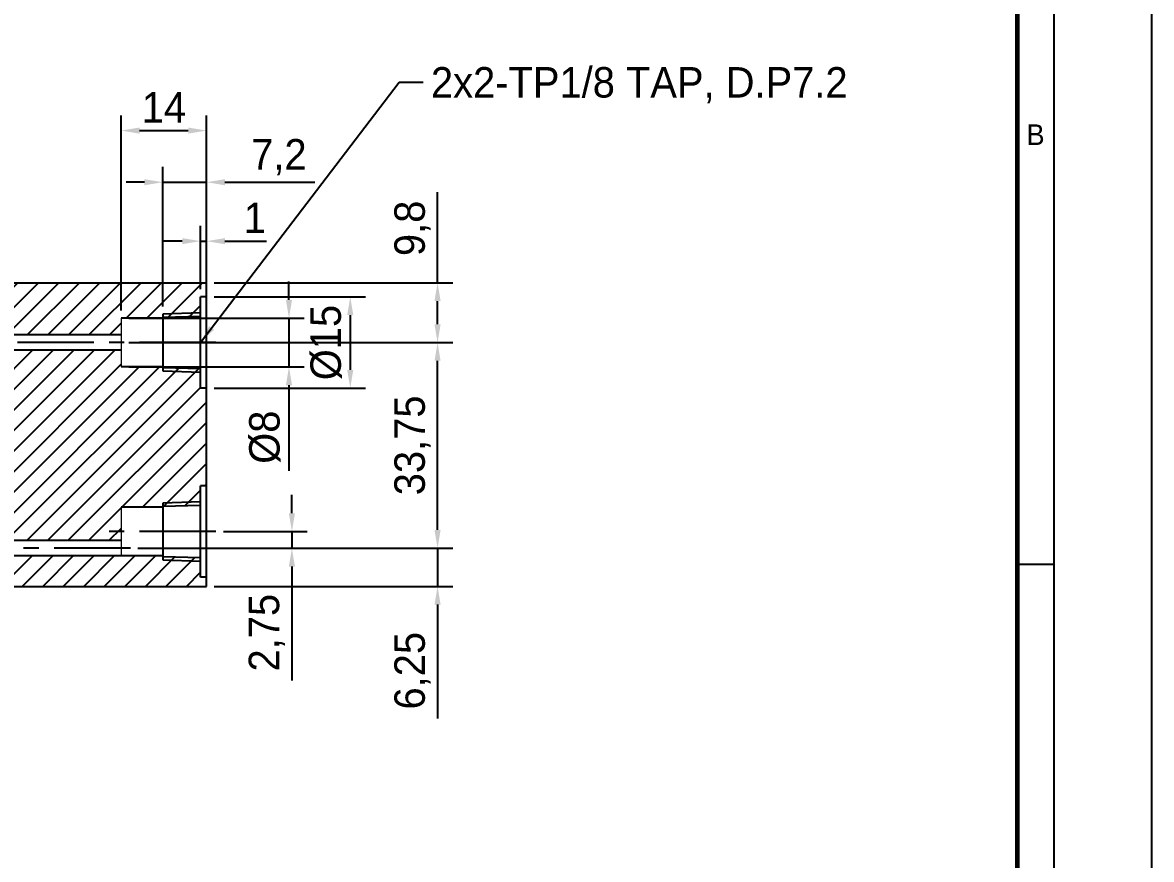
# Model space of a CAD drawing. Header units: inches. Extents: x 0 to 23821, y 0 to 11279.
# Drawn here: x 17423.3 to 17608.5, y 8878.7 to 9016 of the extents above; entities that cross this region are included whole.
import ezdxf

# ---------------------------------------------------------------- set-up
doc = ezdxf.new("R2010")
doc.units = ezdxf.units.IN
doc.header["$LTSCALE"] = 10
doc.header["$MEASUREMENT"] = 0
doc.linetypes.add('CENTER', pattern=[2, 1.25, -0.25, 0.25, -0.25])
doc.layers.get('Defpoints').update_dxf_attribs({"color": 8})
for name, color, linetype in [('44', 4, 'Continuous'), ('CENTER LINE', 1, 'CENTER'), ('THIN LINE', 3, 'Continuous')]:
    doc.layers.add(name, color=color, linetype=linetype)
doc.styles.add('SCI', font='')
doc.styles.get('SCI').set_extended_font_data('Gulim')
doc.dimstyles.new('SCH', dxfattribs={"dimtxt": 2.5, "dimasz": 2, "dimexe": 1.25, "dimexo": 0.625, "dimtad": 1, "dimdec": 8, "dimtxsty": 'SCI', "dimcen": 2.5, "dimclrd": 4, "dimclre": 4, "dimclrt": 7, "dimadec": 8, "dimazin": 2, "dimtfac": 1, "dimtdec": 8, "dimtmove": 0, "dimatfit": 3, "dimfxl": 1, "dimarcsym": 0})

# ---------------------------------------------------------------- blocks, each defined once
blk = doc.blocks.new('SECHANG A3')
blk.add_line((202, 148.5), (199, 148.5))
at = {"color": 1}
blk.add_lwpolyline([(-210, 297), (210, 297), (210, 0), (-210, 0)], close=True, dxfattribs=at)
at = {"color": 2}
blk.add_lwpolyline([(-198, 289.5), (202, 289.5), (202, 7.5), (-198, 7.5)], close=True, dxfattribs=at)
at = {"const_width": 0.4}
blk.add_lwpolyline([(-195, 286.5), (199, 286.5), (199, 10.5), (-195, 10.5)], close=True, dxfattribs=at)
at = {"color": 2, "insert": (200.5, 183.75), "char_height": 1.7, "width": 3, "attachment_point": 5, "style": 'SCI'}
blk.add_mtext('B', dxfattribs=at)
blk = doc.blocks.new('A$C21B97C16')
h = blk.add_hatch()
h.set_pattern_fill('ANSI31', color=30)
h.set_pattern_definition([(45, (-232314.66971, -59213.12488), (-0.08838834765, 0.08838834765), [])])
h.paths.add_polyline_path([(1, 20), (0, 20), (0, 9), (1, 9)])
h.paths.add_polyline_path([(1, 9), (0, 9), (0, 0), (1, 0)])
h.paths.add_polyline_path([(18, 20), (17, 20), (17, 0), (18, 0)])
at = {"layer": '44'}
for p, q in [((0, 20), (1, 20)), ((0, 20), (0, 0)), ((1, 0), (1, 20)), ((17, 20), (18, 20)), ((17, 0), (17, 20)), ((18, 20), (18, 0)), ((0, 0), (1, 0)), ((18, 0), (17, 0))]:
    blk.add_line(p, q, dxfattribs=at)
blk = doc.blocks.new('A$Cdac5166d')
at = {"layer": 'THIN LINE'}
h = blk.add_hatch(dxfattribs=at)
h.set_pattern_fill('ANSI31', color=256, scale=0.5, style=0)
h.set_pattern_definition([(45, (-1067.9687, -1188.4932), (-1.122532, 1.122532), [])])
h.paths.add_polyline_path([(-48, 24.9), (-53, 24.9), (-53, -24.9), (-35, -24.9), (-35, -20.9), (-48, -20.9)])
h.paths.add_polyline_path([(-71, 24.9), (-76, 24.9), (-76, -24.9), (-71, -24.9)])
h.paths.add_polyline_path([(-25, 16.1), (-25.5, 16.1), (-25.5, 21.1), (-27, 21.1), (-27, 23.1), (-25.5, 23.1), (-25.5, 24.9), (-28, 24.9), (-28, -20.9), (-35, -20.9), (-35, -24.9), (-26, -24.9), (-26, -19.9), (-25, -19.9)])
h = blk.add_hatch(dxfattribs=at)
h.set_pattern_fill('ANSI31', color=256, scale=0.75, style=0)
h.set_pattern_definition([(45, (50215.0619, 145888.504), (-1.683798023, 1.683798023), [])])
h.paths.add_polyline_path([(75, 22.6), (76, 22.6), (76, 24.9), (19.86, 24.9), (19.86, 23.1), (21.75, 23.1), (21.75, 21.1), (19.86, 21.1), (19.86, 16.35), (62, 16.35), (62, 19.1), (68.8, 19.1), (68.8, 19.19), (75, 19.38)])
h.paths.add_polyline_path([(76, 7.6), (75, 7.6), (75, 10.82), (68.8, 11.01), (68.8, 11.1), (62, 11.1), (62, 13.85), (19.86, 13.85), (19.86, -17.4), (62, -17.4), (62, -11.9), (68.8, -11.9), (68.8, -11.81), (75, -11.62), (75, -8.4), (76, -8.4)])
h.paths.add_polyline_path([(75, -20.18), (68.8, -19.99), (68.8, -19.9), (20.77, -19.9), (20.77, -24.9), (76, -24.9), (76, -23.4), (75, -23.4)])
for p, q in [((-76, 24.9), (76, 24.9)), ((-76, -24.9), (-76, 24.9)), ((-71, -24.9), (-71, 24.9)), ((-53, -24.9), (-53, 24.9)), ((-48, 24.9), (-48, -20.9)), ((-28, 24.9), (-28, -20.9)), ((-25.5, 23.1), (-25.5, 24.9)), ((19.86, 23.1), (19.86, 24.9)), ((76, -24.9), (76, 24.9)), ((-27, 23.1), (21.75, 23.1)), ((-27, 23.1), (-27, 21.1)), ((21.75, 23.1), (21.75, 21.1)), ((75, 7.6), (75, 22.6)), ((76, 22.6), (75, 22.6)), ((-27, 21.1), (21.75, 21.1)), ((-25.6, 16.1), (-25.6, 21.1)), ((19.86, 16.35), (19.86, 21.1)), ((68.8, 19.1), (62, 19.1)), ((68.8, 19.77), (68.8, 10.43)), ((75.02, 19.38), (68.8, 19.19)), ((-25.6, 16.1), (18.54, 16.1)), ((-25, -19.9), (-25, 16.1)), ((62, 16.35), (19.21, 16.35)), ((62, 13.85), (19.21, 13.85)), ((19.86, 13.85), (19.86, -17.4)), ((68.8, 11.1), (62, 11.1)), ((68.8, 11.01), (75.02, 10.82)), ((76, 7.6), (75, 7.6)), ((75, -23.4), (75, -8.4)), ((76, -8.4), (75, -8.4)), ((68.8, -11.9), (62, -11.9)), ((68.8, -11.23), (68.8, -20.57)), ((75.02, -11.62), (68.8, -11.81)), ((62, -17.4), (19.21, -17.4)), ((-26, -19.9), (19.21, -19.9)), ((-26, -24.9), (-26, -19.9)), ((62, -19.9), (19.21, -19.9)), ((20.77, -24.9), (20.77, -19.9)), ((68.8, -19.9), (62, -19.9)), ((68.8, -19.99), (75.02, -20.18)), ((-48, -20.9), (-28, -20.9)), ((76, -23.4), (75, -23.4)), ((-76, -24.9), (76, -24.9))]:
    blk.add_line(p, q)
at = {"color": 7, "linetype": 'Continuous', "lineweight": 0}
for p, q in [((62, 19.1), (62, 11.1)), ((62, -11.9), (62, -19.9))]:
    blk.add_line(p, q, dxfattribs=at)
for centre in [(19.21, 15.1), (19.21, -18.65)]:
    blk.add_ellipse(centre, major_axis=(0, -1.25), ratio=0.891311, start_param=3.141593, end_param=6.283185)
at = {"layer": 'CENTER LINE'}
for p, q in [((0, 27.9), (0, -27.9)), ((-62, -26.9), (-62, 26.4)), ((-38, -26.9), (-38, 26.4)), ((77.5, 15.1), (16.71, 15.1)), ((77.5, -15.9), (60, -15.9)), ((63.5, -18.65), (17.1, -18.65))]:
    blk.add_line(p, q, dxfattribs=at)
at = {"layer": 'THIN LINE'}
for p, q in [((75, 19.96), (68.8, 19.77)), ((77.5, 15.1), (82.46, 15.1)), ((68.8, 10.43), (75, 10.24)), ((75, -11.04), (68.8, -11.23)), ((68.8, -20.57), (75, -20.76))]:
    blk.add_line(p, q, dxfattribs=at)
at = {"layer": 'THIN LINE', "xscale": -1, "rotation": 180}
blk.add_blockref('A$C21B97C16', (-71, 24.9), dxfattribs=at)
at = {"layer": 'THIN LINE'}
blk.add_blockref('A$C21B97C16', (-71, -24.9), dxfattribs=at)
blk = doc.blocks.new('*D1999')
at = {"color": 4, "lineweight": -2, "transparency": 16777216}
for p, q in [((17491.38, 8932.73), (17491.38, 8935.73)), ((17442.25, 8929.73), (17493.88, 8929.73)), ((17491.38, 8929.73), (17491.38, 8923.48)), ((17454.75, 8923.48), (17493.88, 8923.48)), ((17491.38, 8920.48), (17491.38, 8901.79))]:
    blk.add_line(p, q, dxfattribs=at)
at = {"color": 4, "transparency": 16777216}
for points in [[(17490.88, 8932.73), (17491.88, 8932.73), (17491.38, 8929.73)], [(17490.88, 8920.48), (17491.88, 8920.48), (17491.38, 8923.48)]]:
    blk.add_solid(points, dxfattribs=at)
at = {"layer": 'Defpoints', "color": 0, "transparency": 16777216}
for p in [(17441, 8929.73), (17453.5, 8923.48), (17491.38, 8923.48)]:
    blk.add_point(p, dxfattribs=at)
at = {"color": 7, "transparency": 16777216, "insert": (17487.26, 8909.64), "char_height": 5, "attachment_point": 5, "rotation": 90, "style": 'SCI'}
blk.add_mtext('6,25', dxfattribs=at)
blk = doc.blocks.new('*D2000')
at = {"color": 4, "lineweight": -2, "transparency": 16777216}
for p, q in [((17440.75, 8963.48), (17493.88, 8963.48)), ((17491.38, 8932.73), (17491.38, 8960.48)), ((17442.25, 8929.73), (17493.88, 8929.73))]:
    blk.add_line(p, q, dxfattribs=at)
at = {"color": 4, "transparency": 16777216}
for points in [[(17490.88, 8960.48), (17491.88, 8960.48), (17491.38, 8963.48)], [(17490.88, 8932.73), (17491.88, 8932.73), (17491.38, 8929.73)]]:
    blk.add_solid(points, dxfattribs=at)
at = {"layer": 'Defpoints', "color": 0, "transparency": 16777216}
for p in [(17439.5, 8963.48), (17491.38, 8963.48), (17441, 8929.73)]:
    blk.add_point(p, dxfattribs=at)
at = {"color": 7, "transparency": 16777216, "insert": (17487.26, 8946.61), "char_height": 5, "attachment_point": 5, "rotation": 90, "style": 'SCI'}
blk.add_mtext('33,75', dxfattribs=at)
blk = doc.blocks.new('*D2001')
at = {"color": 4, "lineweight": -2, "transparency": 16777216}
for p, q in [((17491.38, 8973.28), (17491.38, 8988.14)), ((17454.75, 8973.28), (17493.88, 8973.28)), ((17491.38, 8966.48), (17491.38, 8970.28)), ((17440.75, 8963.48), (17493.88, 8963.48))]:
    blk.add_line(p, q, dxfattribs=at)
at = {"color": 4, "transparency": 16777216}
for points in [[(17490.88, 8970.28), (17491.88, 8970.28), (17491.38, 8973.28)], [(17490.88, 8966.48), (17491.88, 8966.48), (17491.38, 8963.48)]]:
    blk.add_solid(points, dxfattribs=at)
at = {"layer": 'Defpoints', "color": 0, "transparency": 16777216}
for p in [(17453.5, 8973.28), (17491.38, 8973.28), (17439.5, 8963.48)]:
    blk.add_point(p, dxfattribs=at)
at = {"color": 7, "transparency": 16777216, "insert": (17487.26, 8982.21), "char_height": 5, "attachment_point": 5, "rotation": 90, "style": 'SCI'}
blk.add_mtext('9,8', dxfattribs=at)
blk = doc.blocks.new('*D2004')
at = {"color": 4, "lineweight": -2, "transparency": 16777216}
for p, q in [((17439.5, 8968.73), (17439.5, 9000.75)), ((17453.5, 8974.53), (17453.5, 9000.75)), ((17442.5, 8998.25), (17450.5, 8998.25))]:
    blk.add_line(p, q, dxfattribs=at)
at = {"color": 4, "transparency": 16777216}
for points in [[(17442.5, 8998.75), (17442.5, 8997.75), (17439.5, 8998.25)], [(17450.5, 8998.75), (17450.5, 8997.75), (17453.5, 8998.25)]]:
    blk.add_solid(points, dxfattribs=at)
at = {"layer": 'Defpoints', "color": 0, "transparency": 16777216}
for p in [(17453.5, 8998.25), (17453.5, 8973.28), (17439.5, 8967.48)]:
    blk.add_point(p, dxfattribs=at)
at = {"color": 7, "transparency": 16777216, "insert": (17446.5, 9002.07), "char_height": 5, "attachment_point": 5, "style": 'SCI'}
blk.add_mtext('14', dxfattribs=at)
blk = doc.blocks.new('*D2005')
at = {"color": 4, "lineweight": -2, "transparency": 16777216}
for p, q in [((17452.5, 8972.23), (17452.5, 8982.61)), ((17453.5, 8974.53), (17453.5, 8982.61)), ((17449.5, 8980.11), (17446.5, 8980.11)), ((17452.5, 8980.11), (17453.5, 8980.11)), ((17456.5, 8980.11), (17463.31, 8980.11))]:
    blk.add_line(p, q, dxfattribs=at)
at = {"color": 4, "transparency": 16777216}
for points in [[(17449.5, 8980.61), (17449.5, 8979.61), (17452.5, 8980.11)], [(17456.5, 8980.61), (17456.5, 8979.61), (17453.5, 8980.11)]]:
    blk.add_solid(points, dxfattribs=at)
at = {"layer": 'Defpoints', "color": 0, "transparency": 16777216}
for p in [(17453.5, 8980.11), (17453.5, 8973.28), (17452.5, 8970.98)]:
    blk.add_point(p, dxfattribs=at)
at = {"color": 7, "transparency": 16777216, "insert": (17461.41, 8983.93), "char_height": 5, "attachment_point": 5, "style": 'SCI'}
blk.add_mtext('1', dxfattribs=at)
blk = doc.blocks.new('*D2006')
at = {"color": 4, "lineweight": -2, "transparency": 16777216}
for p, q in [((17446.3, 8969.4), (17446.3, 8992.28)), ((17453.5, 8969.4), (17453.5, 8992.28)), ((17443.3, 8989.78), (17440.3, 8989.78)), ((17446.3, 8989.78), (17453.5, 8989.78)), ((17456.5, 8989.78), (17471.23, 8989.78))]:
    blk.add_line(p, q, dxfattribs=at)
at = {"color": 4, "transparency": 16777216}
for points in [[(17443.3, 8990.28), (17443.3, 8989.28), (17446.3, 8989.78)], [(17456.5, 8990.28), (17456.5, 8989.28), (17453.5, 8989.78)]]:
    blk.add_solid(points, dxfattribs=at)
at = {"layer": 'Defpoints', "color": 0, "transparency": 16777216}
for p in [(17453.5, 8989.78), (17446.3, 8968.15), (17453.5, 8968.15)]:
    blk.add_point(p, dxfattribs=at)
at = {"color": 7, "transparency": 16777216, "insert": (17465.36, 8993.9), "char_height": 5, "attachment_point": 5, "style": 'SCI'}
blk.add_mtext('7,2', dxfattribs=at)
blk = doc.blocks.new('*D2007')
at = {"color": 4, "lineweight": -2, "transparency": 16777216}
for p, q in [((17467.49, 8935.48), (17467.49, 8938.48)), ((17456.25, 8932.48), (17469.99, 8932.48)), ((17467.49, 8932.48), (17467.49, 8929.73)), ((17442.25, 8929.73), (17469.99, 8929.73)), ((17467.49, 8926.73), (17467.49, 8908.03))]:
    blk.add_line(p, q, dxfattribs=at)
at = {"color": 4, "transparency": 16777216}
for points in [[(17466.99, 8935.48), (17467.99, 8935.48), (17467.49, 8932.48)], [(17466.99, 8926.73), (17467.99, 8926.73), (17467.49, 8929.73)]]:
    blk.add_solid(points, dxfattribs=at)
at = {"layer": 'Defpoints', "color": 0, "transparency": 16777216}
for p in [(17455, 8932.48), (17441, 8929.73), (17467.49, 8929.73)]:
    blk.add_point(p, dxfattribs=at)
at = {"color": 7, "transparency": 16777216, "insert": (17463.37, 8915.88), "char_height": 5, "attachment_point": 5, "rotation": 90, "style": 'SCI'}
blk.add_mtext('2,75', dxfattribs=at)
blk = doc.blocks.new('*D2008')
at = {"color": 4, "lineweight": -2, "transparency": 16777216}
for p, q in [((17467.01, 8970.48), (17467.01, 8973.48)), ((17440.75, 8967.48), (17469.51, 8967.48)), ((17467.01, 8967.48), (17467.01, 8959.48)), ((17440.75, 8959.48), (17469.51, 8959.48)), ((17467.01, 8956.48), (17467.01, 8942.42))]:
    blk.add_line(p, q, dxfattribs=at)
at = {"color": 4, "transparency": 16777216}
for points in [[(17466.51, 8970.48), (17467.51, 8970.48), (17467.01, 8967.48)], [(17466.51, 8956.48), (17467.51, 8956.48), (17467.01, 8959.48)]]:
    blk.add_solid(points, dxfattribs=at)
at = {"layer": 'Defpoints', "color": 0, "transparency": 16777216}
for p in [(17439.5, 8967.48), (17439.5, 8959.48), (17467.01, 8959.48)]:
    blk.add_point(p, dxfattribs=at)
at = {"color": 7, "transparency": 16777216, "insert": (17463.07, 8947.95), "char_height": 5, "attachment_point": 5, "rotation": 90, "style": 'SCI'}
blk.add_mtext('%%c8', dxfattribs=at)
blk = doc.blocks.new('*D2009')
at = {"color": 4, "lineweight": -2, "transparency": 16777216}
for p, q in [((17454.75, 8970.98), (17479.56, 8970.98)), ((17477.06, 8967.98), (17477.06, 8958.98)), ((17454.75, 8955.98), (17479.56, 8955.98))]:
    blk.add_line(p, q, dxfattribs=at)
at = {"color": 4, "transparency": 16777216}
for points in [[(17476.56, 8967.98), (17477.56, 8967.98), (17477.06, 8970.98)], [(17476.56, 8958.98), (17477.56, 8958.98), (17477.06, 8955.98)]]:
    blk.add_solid(points, dxfattribs=at)
at = {"layer": 'Defpoints', "color": 0, "transparency": 16777216}
for p in [(17453.5, 8970.98), (17453.5, 8955.98), (17477.06, 8955.98)]:
    blk.add_point(p, dxfattribs=at)
at = {"color": 7, "transparency": 16777216, "insert": (17473.12, 8963.48), "char_height": 5, "attachment_point": 5, "rotation": 90, "style": 'SCI'}
blk.add_mtext('%%c15', dxfattribs=at)

msp = doc.modelspace()

# ---------------------------------------------------------------- block references
at = {"xscale": 2, "yscale": 2, "zscale": 2}
msp.add_blockref('SECHANG A3', (17188.45780541, 8630.07531183), dxfattribs=at)
msp.add_blockref('A$Cdac5166d', (17377.49651934, 8948.38390172))

# ---------------------------------------------------------------- texts
at = {"color": 7, "insert": (17490.29215621, 9008.66782509), "char_height": 5, "attachment_point": 1, "style": 'SCI'}
msp.add_mtext('2x2-TP1/8 TAP, D.P7.2', dxfattribs=at)

# ---------------------------------------------------------------- dimensions: what is measured, and where the dimension line sits
for base, p1, p2, picture, middle in [((17453.4965193369, 8998.2481938494), (17439.4965193369, 8967.4839017159), (17453.4965193369, 8973.2839017159), '*D2004', (17446.4965193369, 9002.0681006403)), ((17453.4965193369, 8989.7772141869), (17446.2965193369, 8968.1541517159), (17453.4965193369, 8968.1541517159), '*D2006', (17465.3636964341, 8993.9000504053)), ((17453.49651934, 8980.11124004), (17452.49651934, 8970.98390172), (17453.49651934, 8973.28390172), '*D2005', (17461.40564051, 8983.93114683))]:
    dim = msp.add_linear_dim(base=base, p1=p1, p2=p2, dimstyle='SCH', override={"dimscale": 2, "dimasz": 1.5})
    dim.commit()
    dim.dimension.update_dxf_attribs({"geometry": picture, "text_midpoint": middle})
for base, p1, p2, picture, middle in [((17491.3793046955, 8973.2839017159), (17439.4965193369, 8963.4839017159), (17453.4965193369, 8973.2839017159), '*D2001', (17487.2564684771, 8982.2109989196)), ((17491.3793046955, 8963.4839017159), (17440.9965193369, 8929.7339017159), (17439.4965193369, 8963.4839017159), '*D2000', (17487.2564684771, 8946.6089017159)), ((17467.49484607, 8929.73390172), (17454.99651934, 8932.48390172), (17440.99651934, 8929.73390172), '*D2007', (17463.37200985, 8915.88270331)), ((17491.3793046955, 8923.4839017159), (17440.9965193369, 8929.7339017159), (17453.4965193369, 8923.4839017159), '*D1999', (17487.2564684771, 8909.6360322085))]:
    dim = msp.add_linear_dim(base=base, p1=p1, p2=p2, angle=90, dimstyle='SCH', override={"dimscale": 2, "dimasz": 1.5})
    dim.commit()
    dim.dimension.update_dxf_attribs({"geometry": picture, "text_midpoint": middle})
for base, p1, p2, picture, middle in [((17467.0054711541, 8959.4839017159), (17439.4965193369, 8967.4839017159), (17439.4965193369, 8959.4839017159), '*D2008', (17463.0657241501, 8947.9496140994)), ((17477.0608897307, 8955.9839017159), (17453.4965193369, 8970.9839017159), (17453.4965193369, 8955.9839017159), '*D2009', (17473.1178138319, 8963.4839017159))]:
    dim = msp.add_linear_dim(base=base, p1=p1, p2=p2, angle=90, text='%%c<>', dimstyle='SCH', override={"dimscale": 2, "dimasz": 1.5})
    dim.commit()
    dim.dimension.update_dxf_attribs({"geometry": picture, "text_midpoint": middle})

# ---------------------------------------------------------------- leaders
at = {"annotation_type": 0, "has_hookline": 1, "hookline_direction": 0, "text_width": 74.84687084}
msp.add_leader([(17452.49651934, 8963.48390172), (17485.07498532, 9006.16782509), (17489.04215621, 9006.16782509)], dimstyle='SCH', override={"dimscale": 2, "dimasz": 1.5, "dimgap": 0.625, "dimtad": 0}, dxfattribs=at)

doc.saveas('drawing.dxf')
